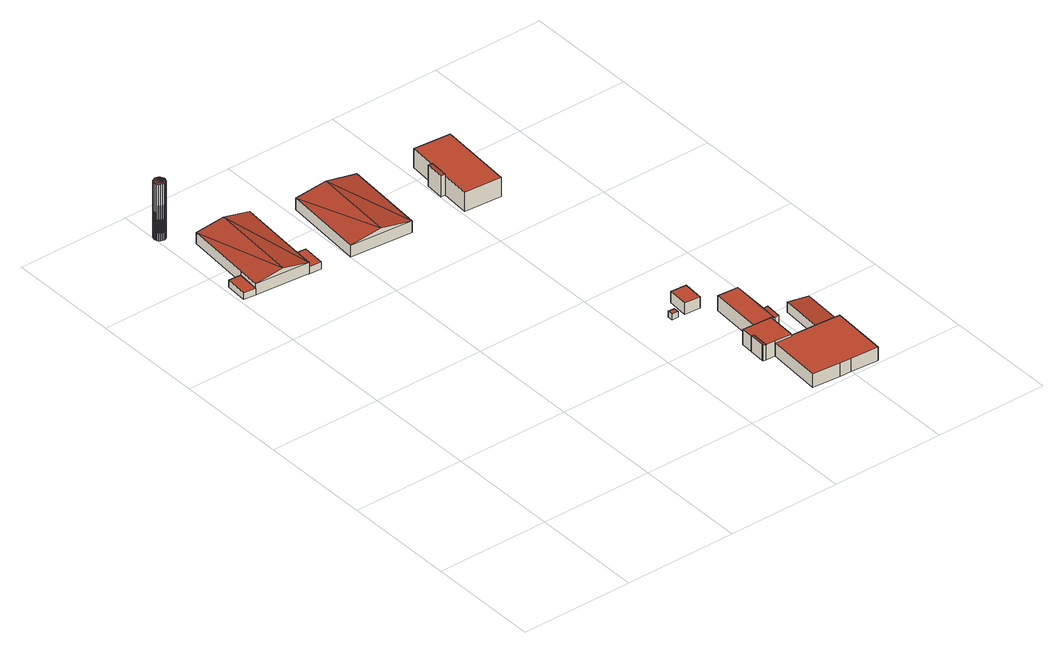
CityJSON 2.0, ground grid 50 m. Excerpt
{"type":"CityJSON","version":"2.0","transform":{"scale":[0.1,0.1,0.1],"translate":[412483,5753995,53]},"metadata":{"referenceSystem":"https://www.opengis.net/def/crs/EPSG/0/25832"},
"CityObjects":{
"building1":{"type":"Building","attributes":{"Gemeindeschluessel":"05515000","Geometrietyp2DReferenz":"3000","function":"31001_2000","roofType":"1000","measuredHeight":3.17},"geometry":[{"type":"Solid","lod":"2","boundaries":[[[[0,1,2,3]],[[4,5,1,0]],[[6,7,5,4]],[[3,2,7,6]],[[4,0,3,6]],[[1,5,7,2]]]],"semantics":{"surfaces":[{"type":"WallSurface"},{"type":"RoofSurface"},{"type":"GroundSurface"}],"values":[[0,0,0,0,1,2]]}}]},
"building2":{"type":"Building","attributes":{"Geometrietyp2DReferenz":"1000","Gemeindeschluessel":"05515000","function":"51002_1251","roofType":"9999","measuredHeight":26.11},"geometry":[{"type":"Solid","lod":"2","boundaries":[[[[8,9,10]],[[9,11,10]],[[12,13,8]],[[13,9,8]],[[14,15,12]],[[15,13,12]],[[16,17,14]],[[17,15,14]],[[18,19,16]],[[19,17,16]],[[20,21,18]],[[21,19,18]],[[22,23,20]],[[23,21,20]],[[24,25,22]],[[25,23,22]],[[26,27,24]],[[27,25,24]],[[28,29,26]],[[29,27,26]],[[30,31,28]],[[31,29,28]],[[32,33,30]],[[33,31,30]],[[34,35,32]],[[35,33,32]],[[36,37,34]],[[37,35,34]],[[38,39,36]],[[39,37,36]],[[40,41,38]],[[41,39,38]],[[42,43,40]],[[43,41,40]],[[44,45,42]],[[45,43,42]],[[46,47,44]],[[47,45,44]],[[10,11,46]],[[11,47,46]],[[11,9,47]],[[9,13,47]],[[13,15,47]],[[15,17,47]],[[17,19,47]],[[19,21,47]],[[23,25,47]],[[21,23,47]],[[25,27,47]],[[27,29,47]],[[29,31,47]],[[31,33,47]],[[33,35,47]],[[35,37,47]],[[37,39,47]],[[39,41,47]],[[41,43,47]],[[43,45,47]],[[8,10,12]],[[10,46,12]],[[46,44,12]],[[44,42,12]],[[42,40,12]],[[40,38,12]],[[38,36,12]],[[36,34,12]],[[34,32,12]],[[32,30,12]],[[30,28,12]],[[28,26,12]],[[26,24,12]],[[24,22,12]],[[22,20,12]],[[20,18,12]],[[18,16,12]],[[16,14,12]]]],"semantics":{"surfaces":[{"type":"WallSurface"},{"type":"GroundSurface"},{"type":"RoofSurface"}],"values":[[0,0,0,0,0,0,0,0,0,0,0,0,0,0,0,0,0,0,0,0,0,0,0,0,0,0,0,0,0,0,0,0,0,0,0,0,0,0,0,0,1,1,1,1,1,1,1,1,1,1,1,1,1,1,1,1,1,1,2,2,2,2,2,2,2,2,2,2,2,2,2,2,2,2,2,2]]}}]},
"building3":{"type":"Building","attributes":{"Gemeindeschluessel":"05515000","Geometrietyp2DReferenz":"3000","function":"31001_2000","roofType":"5000","measuredHeight":7.33},"address":[{"country":"Germany","locality":"Münster","thoroughfareNumber":"40","thoroughfareName":"Amelunxenstraße"},{"country":"Germany","locality":"Münster","thoroughfareNumber":"38","thoroughfareName":"Amelunxenstraße"}],"geometry":[{"type":"Solid","lod":"2","boundaries":[[[[48,49,7,50]],[[51,52,49,48]],[[53,54,52,51]],[[55,56,54,53]],[[57,2,56,55]],[[50,7,2,57]],[[53,51,58,55]],[[59,55,58]],[[48,59,58]],[[48,50,57,59]],[[58,51,48]],[[59,57,55]],[[49,52,54,56,2,7]]]],"semantics":{"surfaces":[{"type":"WallSurface"},{"type":"RoofSurface"},{"type":"GroundSurface"}],"values":[[0,0,0,0,0,0,1,1,1,1,0,0,2]]}}]},
"building4":{"type":"Building","attributes":{"Gemeindeschluessel":"05515000","Geometrietyp2DReferenz":"3000","function":"31001_2000","roofType":"1000","measuredHeight":3.26},"geometry":[{"type":"Solid","lod":"2","boundaries":[[[[60,61,62,63]],[[64,65,61,60]],[[66,67,65,64]],[[63,62,67,66]],[[64,60,63,66]],[[61,65,67,62]]]],"semantics":{"surfaces":[{"type":"WallSurface"},{"type":"RoofSurface"},{"type":"GroundSurface"}],"values":[[0,0,0,0,1,2]]}}]},
"building5":{"type":"Building","attributes":{"Gemeindeschluessel":"05515000","Geometrietyp2DReferenz":"3000","function":"31001_2000","roofType":"3100","measuredHeight":7.67},"address":[{"country":"Germany","locality":"Münster","thoroughfareNumber":"36","thoroughfareName":"Amelunxenstraße"},{"country":"Germany","locality":"Münster","thoroughfareNumber":"36a","thoroughfareName":"Amelunxenstraße"},{"country":"Germany","locality":"Münster","thoroughfareNumber":"36b","thoroughfareName":"Amelunxenstraße"},{"country":"Germany","locality":"Münster","thoroughfareNumber":"36c","thoroughfareName":"Amelunxenstraße"},{"country":"Germany","locality":"Münster","thoroughfareNumber":"36d","thoroughfareName":"Amelunxenstraße"},{"country":"Germany","locality":"Münster","thoroughfareNumber":"36e","thoroughfareName":"Amelunxenstraße"}],"geometry":[{"type":"Solid","lod":"2","boundaries":[[[[68,69,70,71]],[[72,73,69,68]],[[74,75,73,72]],[[71,70,75,74]],[[68,76,72]],[[74,77,71]],[[68,71,77]],[[77,76,68]],[[76,77,74]],[[74,72,76]],[[69,73,75,70]]]],"semantics":{"surfaces":[{"type":"WallSurface"},{"type":"RoofSurface"},{"type":"GroundSurface"}],"values":[[0,0,0,0,0,0,1,1,1,1,2]]}}]},
"building6":{"type":"Building","attributes":{"Gemeindeschluessel":"05515000","Geometrietyp2DReferenz":"3000","function":"31001_2500","roofType":"1000","measuredHeight":2.63},"address":[{"country":"Germany","locality":"Münster","thoroughfareNumber":"30a","thoroughfareName":"Amelunxenstraße"}],"geometry":[{"type":"Solid","lod":"2","boundaries":[[[[78,79,80,81]],[[82,83,79,78]],[[84,85,83,82]],[[81,80,85,84]],[[82,78,81,84]],[[79,83,85,80]]]],"semantics":{"surfaces":[{"type":"WallSurface"},{"type":"RoofSurface"},{"type":"GroundSurface"}],"values":[[0,0,0,0,1,2]]}}]},
"building7":{"type":"Building","attributes":{"Gemeindeschluessel":"05515000","Geometrietyp2DReferenz":"3000","function":"31001_2000","roofType":"1000","measuredHeight":5.22},"geometry":[{"type":"Solid","lod":"2","boundaries":[[[[86,87,88,89]],[[90,91,87,86]],[[92,93,91,90]],[[89,88,93,92]],[[90,86,89,92]],[[87,91,93,88]]]],"semantics":{"surfaces":[{"type":"WallSurface"},{"type":"RoofSurface"},{"type":"GroundSurface"}],"values":[[0,0,0,0,1,2]]}}]},
"building8":{"type":"Building","attributes":{"Gemeindeschluessel":"05515000","Geometrietyp2DReferenz":"3000","function":"31001_2000"},"address":[{"country":"Germany","locality":"Münster","thoroughfareNumber":"30","thoroughfareName":"Amelunxenstraße"}],"children":["building8-1","building8-2","building8-3","building8-4"]},
"building8-1":{"type":"BuildingPart","attributes":{"roofType":"1000","measuredHeight":6.86},"parents":["building8"],"geometry":[{"type":"Solid","lod":"2","boundaries":[[[[94,95,96,97]],[[98,99,95,94]],[[100,101,102,99,98]],[[100,98,94,97,103]],[[95,99,102,104,96]],[[101,100,103,105]],[[102,101,105,104]],[[104,105,103,97,96]]]],"semantics":{"surfaces":[{"type":"WallSurface"},{"type":"RoofSurface"},{"type":"GroundSurface"},{"type":"ClosureSurface"}],"values":[[0,0,0,1,2,0,3,3]]}}]},
"building8-2":{"type":"BuildingPart","attributes":{"roofType":"1000","measuredHeight":6.92},"parents":["building8"],"geometry":[{"type":"Solid","lod":"2","boundaries":[[[[106,107,108,109]],[[110,97,96,107,106]],[[111,112,113,114,115]],[[116,117,112,111]],[[118,119,117,116]],[[120,121,119,118]],[[122,123,124,121,120]],[[120,118,116,111,115,125,110,106,109,126,127,122]],[[108,107,96,104,113,112,117,119,121,124,128]],[[129,127,126]],[[128,129,126,109,108]],[[97,110,125,103]],[[105,104,96,97,103]],[[105,103,125,115,114]],[[105,114,113,104]],[[123,122,127,129]],[[128,124,123,129]]]],"semantics":{"surfaces":[{"type":"WallSurface"},{"type":"RoofSurface"},{"type":"GroundSurface"},{"type":"ClosureSurface"}],"values":[[0,0,0,0,0,0,0,1,2,0,3,0,3,0,3,0,3]]}}]},
"building8-3":{"type":"BuildingPart","attributes":{"roofType":"2100","measuredHeight":7.22},"parents":["building8"],"geometry":[{"type":"Solid","lod":"2","boundaries":[[[[130,131,124,123]],[[132,133,131,130]],[[134,109,108,133,132]],[[132,130,123,129,126,134]],[[124,131,133,108,128]],[[128,129,123,124]],[[109,134,126]],[[128,108,109,126,129]]]],"semantics":{"surfaces":[{"type":"WallSurface"},{"type":"RoofSurface"},{"type":"GroundSurface"},{"type":"ClosureSurface"}],"values":[[0,0,0,1,2,3,0,3]]}}]},
"building8-4":{"type":"BuildingPart","attributes":{"roofType":"2100","measuredHeight":7.08},"parents":["building8"],"geometry":[{"type":"Solid","lod":"2","boundaries":[[[[135,136,102,101]],[[137,138,136,135]],[[114,113,138,137]],[[137,135,101,105,114]],[[136,138,113,104,102]],[[104,105,101,102]],[[113,114,105,104]]]],"semantics":{"surfaces":[{"type":"WallSurface"},{"type":"RoofSurface"},{"type":"GroundSurface"},{"type":"ClosureSurface"}],"values":[[0,0,0,1,2,3,3]]}}]},
"building9":{"type":"Building","attributes":{"Gemeindeschluessel":"05515000","Geometrietyp2DReferenz":"3000","function":"31001_2000","roofType":"1000","measuredHeight":6.14},"geometry":[{"type":"Solid","lod":"2","boundaries":[[[[139,121,140,141]],[[142,119,121,139]],[[143,117,119,142]],[[144,145,117,143]],[[146,147,145,144]],[[148,149,147,146]],[[150,151,149,148]],[[152,153,151,150]],[[141,140,153,152]],[[150,148,146,144,143,142,139,141,152]],[[121,119,117,145,147,149,151,153,140]]]],"semantics":{"surfaces":[{"type":"WallSurface"},{"type":"RoofSurface"},{"type":"GroundSurface"}],"values":[[0,0,0,0,0,0,0,0,0,1,2]]}}]},
"building10":{"type":"Building","attributes":{"Gemeindeschluessel":"05515000","Geometrietyp2DReferenz":"3000","function":"31001_2000"},"address":[{"country":"Germany","locality":"Münster","thoroughfareNumber":"34","thoroughfareName":"Amelunxenstraße"}],"children":["building10-1","building10-2"]},
"building10-1":{"type":"BuildingPart","attributes":{"roofType":"2100","measuredHeight":9.72},"parents":["building10"],"geometry":[{"type":"Solid","lod":"2","boundaries":[[[[154,155,156,157,158]],[[159,160,155,154]],[[161,162,163,160,159]],[[159,154,158,161]],[[155,160,163,156]],[[162,161,158,157]],[[156,163,162,157]]]],"semantics":{"surfaces":[{"type":"WallSurface"},{"type":"RoofSurface"},{"type":"GroundSurface"},{"type":"ClosureSurface"}],"values":[[0,0,0,1,2,0,3]]}}]},
"building10-2":{"type":"BuildingPart","attributes":{"roofType":"1000","measuredHeight":8.77},"parents":["building10"],"geometry":[{"type":"Solid","lod":"2","boundaries":[[[[164,165,166,167]],[[168,169,165,164]],[[157,156,169,168]],[[170,171,163,162]],[[167,166,171,170]],[[162,157,168,164,167,170]],[[165,169,156,163,171,166]],[[156,157,162,163]]]],"semantics":{"surfaces":[{"type":"WallSurface"},{"type":"RoofSurface"},{"type":"GroundSurface"},{"type":"ClosureSurface"}],"values":[[0,0,0,0,0,1,2,3]]}}]},
"building11":{"type":"Building","attributes":{"Gemeindeschluessel":"05515000","Geometrietyp2DReferenz":"3000","function":"31001_2000","roofType":"2100","measuredHeight":4.51},"geometry":[{"type":"Solid","lod":"2","boundaries":[[[[172,173,174,175]],[[176,147,173,172]],[[177,145,147,176]],[[175,174,145,177]],[[176,172,175,177]],[[173,147,145,174]]]],"semantics":{"surfaces":[{"type":"WallSurface"},{"type":"RoofSurface"},{"type":"GroundSurface"}],"values":[[0,0,0,0,1,2]]}}]}
},
"vertices":[
[14,1808,44],[14,1808,13],[68,1803,13],[68,1803,44],[22,1908,44],[22,1908,13],[76,1904,44],[76,1904,13],
[47,2335,268],[47,2335,7],[43,2342,268],[43,2342,7],[50,2328,268],[50,2328,7],[50,2320,268],[50,2320,7],[47,2313,268],[47,2313,7],[43,2306,268],[43,2306,7],[36,2302,268],[36,2302,7],[29,2299,268],[29,2299,7],[21,2299,268],[21,2299,7],[14,2302,268],[14,2302,7],[7,2306,268],[7,2306,7],[3,2313,268],[3,2313,7],[0,2320,268],[0,2320,7],[0,2328,268],[0,2328,7],[3,2335,268],[3,2335,7],[7,2342,268],[7,2342,7],[14,2346,268],[14,2346,7],[21,2349,268],[21,2349,7],[29,2349,268],[29,2349,7],[36,2346,268],[36,2346,7],
[101,2199,64],[101,2199,13],[76,1904,64],[342,2179,64],[342,2179,13],[317,1884,64],[317,1884,13],[309,1783,64],[309,1783,13],[68,1803,64],[224,2188,86],[192,1793,86],
[317,1884,45],[317,1884,12],[309,1783,12],[309,1783,45],[372,1880,45],[372,1880,12],[363,1779,45],[363,1779,12],
[773,1743,67],[773,1743,15],[803,2109,15],[803,2109,67],[496,1766,67],[496,1766,15],[526,2132,67],[526,2132,15],[634,1755,91],[664,2121,91],
[1210,719,39],[1210,719,13],[1182,721,13],[1182,721,39],[1209,696,39],[1209,696,13],[1181,697,39],[1181,697,13],
[1309,689,66],[1309,689,14],[1315,779,14],[1315,779,66],[1239,694,66],[1239,694,14],[1245,784,66],[1245,784,14],
[1348,632,85],[1348,632,16],[1333,402,16],[1333,402,85],[1441,626,85],[1441,626,16],[1430,463,85],[1430,463,83],[1430,463,16],[1426,396,85],[1426,396,16],[1426,396,83],
[1285,405,86],[1285,405,16],[1282,351,16],[1282,351,86],[1333,402,86],[1415,390,86],[1415,390,16],[1426,389,16],[1426,389,83],[1426,389,86],[1408,270,86],[1408,270,16],[1407,265,86],[1407,265,16],[1332,270,86],[1332,270,16],[1292,273,86],[1292,273,85],[1292,273,16],[1426,396,86],[1293,351,86],[1296,350,86],[1296,350,16],[1296,350,85],
[1277,274,89],[1277,274,16],[1277,280,89],[1277,280,16],[1282,351,89],
[1451,462,87],[1451,462,16],[1446,388,87],[1446,388,16],
[1332,270,78],[1316,25,16],[1316,25,78],[1407,265,78],[1408,270,78],[1532,262,78],[1532,262,16],[1632,255,78],[1632,255,16],[1615,6,78],[1615,6,16],[1491,14,78],[1491,14,16],[1441,17,78],[1441,17,16],
[1001,1851,112],[1001,1851,15],[1021,1850,15],[1021,1850,103],[1021,1850,109],[1008,1936,112],[1008,1936,15],[1028,1935,109],[1028,1935,103],[1028,1935,15],
[1177,1710,103],[1177,1710,15],[1204,2047,15],[1204,2047,103],[1011,1724,103],[1011,1724,15],[1039,2061,103],[1039,2061,15],
[1645,455,49],[1645,455,16],[1545,461,16],[1545,461,62],[1632,255,49],[1532,262,62]
]}
